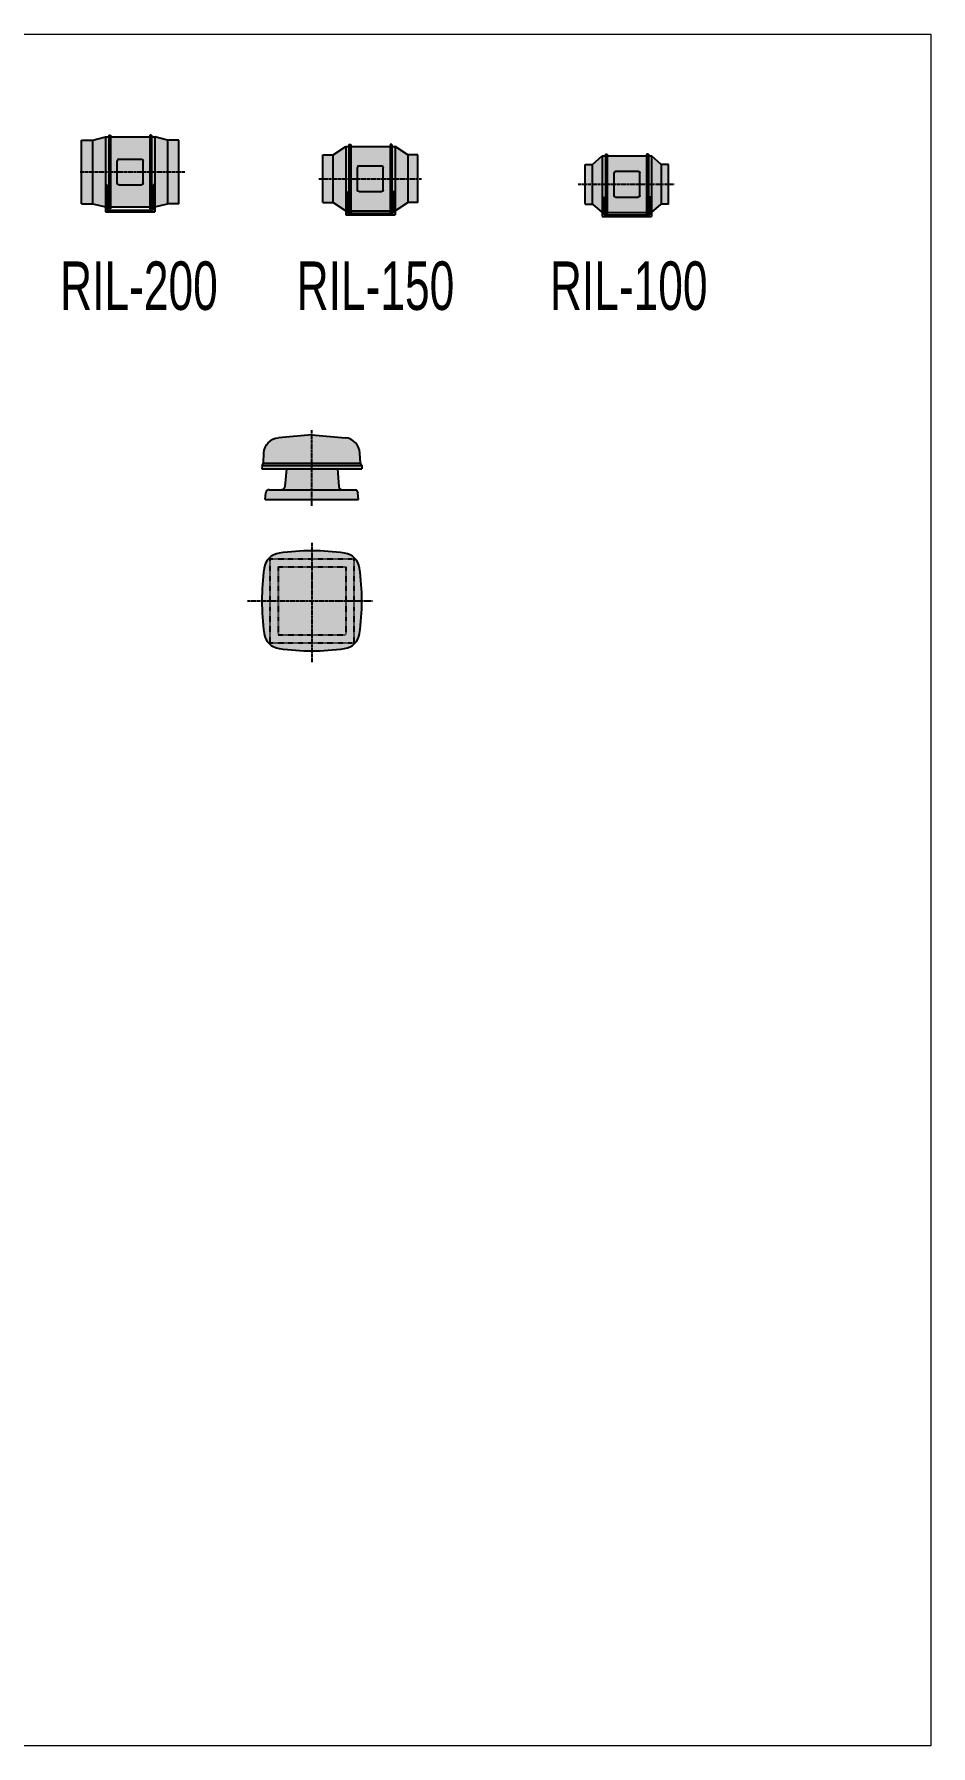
# Model space of a CAD drawing. Header units: millimetres. Extents: x 124879 to 135067, y 131669 to 140751.
# Drawn here: x 132287 to 135067, y 131669 to 136973 of the extents above; entities that cross this region are included whole.
import ezdxf
from ezdxf.enums import TextEntityAlignment as Align

# ---------------------------------------------------------------- set-up
doc = ezdxf.new("R2010")
doc.units = ezdxf.units.MM
doc.linetypes.add('Center', pattern=[15, 10, -1.5, 2, -1.5])
doc.linetypes.add('Dashed', pattern=[3, 1.5, -1.5])
doc.layers.get('0').update_dxf_attribs({"lineweight": 0})
for name, color, linetype, lineweight in [('Hvacequip', 4, 'Continuous', 25), ('Hvacequip-Shading', 253, 'Continuous', 0), ('HvacequipTag', 7, 'Continuous', 0), ('HvacText', 3, 'Continuous', 0)]:
    doc.layers.add(name, color=color, linetype=linetype, lineweight=lineweight)
doc.styles.add('HVACS', font='ARIALN.TTF', dxfattribs={"width": 0.8})

# ---------------------------------------------------------------- blocks, each defined once
blk = doc.blocks.new('A$C1FF42CEA')
at = {"layer": 'Hvacequip-Shading'}
h = blk.add_hatch(color=256, dxfattribs=at)
h.dxf.hatch_style = 1
h.paths.add_polyline_path([(148.052709952113, 101.1932941971702, 0.3375475015765381), (101.1932941971684, 148.0527099521145, 0.03291325526352534), (0.000116301984007805, 154.9971765169297, 0.03291333075407289), (-101.1932941971684, 148.0527099521148, 0.3375475015765354), (-148.0527099521121, 101.19329419717, 0.03291325526352671), (-154.9971765169273, 0.0001163019814498512, 0.03291333075407127), (-148.052709952113, -101.193294197166, 0.3375475015765371), (-101.1932941971684, -148.05270995211, 0.03291325526351968), (-0.0001163020012882043, -154.9971765169256, 0.03291333075407851), (101.1932941971686, -148.0527099521108, 0.3375475001015146), (148.0527095754562, -101.1932941462668, 0.03291327797205026), (154.9971763268943, -4.63186877368571e-05, 0.03291330804521283)])
at = {"color": 1, "linetype": 'Center'}
for p, q in [((0, 180.0000000000042), (0, -189.9999999999958)), ((-200.000000000003, 0), (189.999999999997, 0))]:
    blk.add_line(p, q, dxfattribs=at)
at = {"color": 0, "linetype": 'Dashed'}
for p, q in [((-130, 130), (130, 130)), ((-130, 130), (-130, -130)), ((130, 130), (130, -130)), ((-105, 105), (-105, -105)), ((-105, 105), (105, 105)), ((105, 105), (105, -105)), ((-105, -105), (105, -105)), ((-130, -130), (130, -130))]:
    blk.add_line(p, q, dxfattribs=at)
at = {"color": 0, "linetype": 'Continuous'}
for centre, radius, start, end in [((-93.87152809722477, 93.87152809722681), 54.67365659999999, 97.69602523178229, 172.3039740000003), ((2.09440423701983, -616.2778485286875), 771.2778684112957, 90.15558681996443, 97.6960351470014), ((-2.094404237019944, -616.2778485286873), 771.2778690429317, 82.30396479854154, 89.84441318003556), ((93.87152809722488, 93.87152809722681), 54.67365659999999, 7.696025231782279, 82.30397400000031), ((616.2778485286892, -2.094404237017955), 771.2778690429313, 172.3039647985383, 179.8444131800356), ((-616.2778485286891, -2.094404237017955), 771.2778684112953, 0.1555868199644548, 7.696035147004168), ((616.2778485286892, 2.094404237021763), 771.2778684112955, 180.1555868199644, 187.6960351470042), ((-616.2778485286891, 2.094404237021763), 771.2778686628519, 352.3039648529958, 359.8444131800355), ((-93.87152809722477, -93.87152809722284), 54.67365659999999, 187.6960252317823, 262.3039740000003), ((93.87152809722488, -93.87152809722284), 54.67365659999999, 277.6960252317823, 352.3039747682177), ((2.09440423701983, 616.2778485286915), 771.2778690429317, 262.3039647985415, 269.8444131800355), ((-2.094404237019944, 616.2778485286913), 771.2778684112955, 270.1555868199644, 277.6960351470014)]:
    blk.add_arc(centre, radius, start, end, dxfattribs=at)
blk = doc.blocks.new('*U77')
at = {"layer": 'Hvacequip', "linetype": 'Continuous'}
blk.add_blockref('A$C1FF42CEA', (0, 0), dxfattribs=at)
at = {"layer": 'HvacText', "style": 'HVACS', "flags": 1}
for tag in ['COE', 'EQMTAG', 'BOE']:
    blk.add_attdef(tag, (0, 0), '', height=100, dxfattribs=at)
blk = doc.blocks.new('*U78')
at = {"layer": 'Hvacequip-Shading'}
h = blk.add_hatch(color=256, dxfattribs=at)
h.dxf.hatch_style = 1
edge = h.paths.add_edge_path()
edge.add_line((79.11894165362378, 95.00000000000452), (154.9999948000245, 95.00000000000452))
edge.add_line((154.9999948000245, 95.00000000000452), (154.5355861512207, 105.0000000000045))
edge.add_line((154.5355861512207, 105.0000000000045), (150.4635781028987, 112.6711380000044))
edge.add_line((150.4635781028987, 112.6711380000044), (149.0337378693716, 143.4595145826089))
edge.add_arc((99.0875697618403, 141.1399690723398), 49.9999999999999, 2.65895767587266, 84.99999999999991)
edge.add_line((103.4453568992233, 190.9497039769269), (2.41016095969826e-11, 200))
edge.add_line((2.41016095969826e-11, 200), (-103.4453568991751, 190.9497039769269))
edge.add_arc((-99.08756976179214, 141.1399690723395), 50.0000000000001, 95.00000000000003, 177.3410423241272)
edge.add_line((-149.0337378693237, 143.4595145826087), (-150.4635781028505, 112.6711380000046))
edge.add_line((-150.4635781028505, 112.6711380000046), (-154.5355861511725, 105.0000000000045))
edge.add_line((-154.5355861511725, 105.0000000000045), (-154.9999947999761, 95.00000000000452))
edge.add_line((-154.9999947999761, 95.00000000000452), (-79.11894165362378, 95.00000000000452))
edge.add_line((-79.11894165362378, 95.00000000000452), (-83.47966772364316, 39.58498416964853))
edge.add_arc((-93.47105210522703, 40.00000000000001), 10.00000000000002, 269.9999999999999, 357.6214513208045, ccw=False)
edge.add_line((-93.47105210522705, 30), (-132.6279264722839, 30))
edge.add_arc((-132.6279264722839, 19.99999999999993), 10.00000000000007, 89.99999999999984, 176.9999999999982)
edge.add_line((-142.6142218198297, 20.52335956242968), (-145, -7.105427357601002e-15))
edge.add_line((-145, -7.105427357601002e-15), (-129.9999999999759, 1.4210854715202e-14))
edge.add_line((-129.9999999999759, 1.4210854715202e-14), (-129.9999999999759, -0.09594192098528254))
edge.add_line((-129.9999999999759, -0.09594192098528254), (-104.9999999999759, 0.09594192098528254))
edge.add_line((-104.9999999999759, 0.09594192098528254), (-104.9999999999759, -1.4210854715202e-14))
edge.add_line((-104.9999999999759, -1.4210854715202e-14), (105.0000000000241, 0))
edge.add_line((105.0000000000241, 0), (105.0000000000241, -0.03114908510317349))
edge.add_line((105.0000000000241, -0.03114908510317349), (130.0000000000241, 0.03114908510317349))
edge.add_line((130.0000000000241, 0.03114908510317349), (130.0000000000241, 0))
edge.add_line((130.0000000000241, 0), (145, 0))
edge.add_line((145, 0), (142.6142218198297, 20.52335956242945))
edge.add_arc((132.6279264722839, 19.99999999999994), 10.00000000000006, 3.000000000000365, 90.00000000000017)
edge.add_line((132.6279264722839, 30), (93.47105210522705, 29.99999999999999))
edge.add_arc((93.47105210522705, 39.99999999999999), 10, 182.37854867916, 270, ccw=False)
edge.add_line((83.47966772364293, 39.5849841696547), (79.11894165362378, 95.00000000000452))
at = {"layer": 'Hvacequip', "linetype": 'Center'}
blk.add_line((-5.002220859751105e-12, -20), (-5.002220859751105e-12, 215), dxfattribs=at)
at = {"layer": 'Hvacequip', "linetype": 'Continuous'}
for p, q in [((-5.002220859751105e-12, 200), (-103.4453568992039, 190.9497039769269)), ((-5.002220859751105e-12, 200), (103.4453568991939, 190.9497039769269)), ((-154.5355861512016, 105.0000000000045), (-150.4635781028795, 112.6711380000044)), ((-150.4635781028795, 112.6711380000044), (-149.0337378693525, 143.4595145826086)), ((-150.4635781028795, 112.6711380000044), (150.4635781028696, 112.6711380000044)), ((150.4635781028696, 112.6711380000044), (149.0337378693425, 143.4595145826086)), ((154.5355861511916, 105.0000000000045), (150.4635781028696, 112.6711380000044)), ((-154.5355861512016, 105.0000000000045), (-154.9999948000052, 95.00000000000452)), ((-154.9999948000052, 95.00000000000452), (154.9999947999952, 95.00000000000452)), ((-154.5355861512016, 105.0000000000045), (154.5355861511916, 105.0000000000045)), ((-79.11894175931388, 94.99999865729148), (-83.47966772367192, 39.58498416965467)), ((79.11894175925568, 94.99999865729148), (83.47966772361372, 39.58498416965467)), ((154.5355861511916, 105.0000000000045), (154.9999947999952, 95.00000000000452)), ((-145.0000000000291, 0), (-142.6142218198588, 20.52335956242944)), ((-145.0000000000291, 0), (144.9999999999709, 0)), ((-132.627926472313, 30), (133.9999999999709, 30)), ((144.9999999999709, 0), (142.6142218198006, 20.52335956242944))]:
    blk.add_line(p, q, dxfattribs=at)
at = {"layer": 'Hvacequip', "linetype": 'Continuous', "extrusion": (0, 0, -1)}
for centre, radius, start, end in [((99.0875697618211, 141.1399690723396), 50.00000000000002, 2.658957675872547, 85.00000000000021), ((93.47105210525604, 40), 10.00000000000001, 182.3785486791601, 270), ((-132.6279264722548, 20), 10, 90, 177.0000000000003)]:
    blk.add_arc(centre, radius, start, end, dxfattribs=at)
at = {"layer": 'Hvacequip', "linetype": 'Continuous'}
for centre, radius, start, end in [((99.0875697618111, 141.1399690723396), 50.00000000000002, 2.658957675872547, 85.00000000000021), ((-132.627926472313, 20), 10, 90, 177.0000000000003), ((93.47105210519783, 40), 10.00000000000001, 182.3785486791601, 270)]:
    blk.add_arc(centre, radius, start, end, dxfattribs=at)
at = {"layer": 'HvacText', "style": 'HVACS', "flags": 1}
for tag in ['COE', 'EQMTAG', 'BOE']:
    blk.add_attdef(tag, (0, 0), '', height=100, dxfattribs=at)
blk = doc.blocks.new('RIL-200')
at = {"layer": 'Hvacequip-Shading'}
h = blk.add_hatch(color=256, dxfattribs=at)
h.dxf.hatch_style = 1
h.paths.add_polyline_path([(143.25, 99), (108, 99), (68.75, 108.5), (58.88716902766964, 108.5), (58.88716902766964, 114), (53.25, 114), (53.25, 108.5), (-68.75, 108.5), (-68.75, 114), (-74.25, 114), (-74.25000000000023, 108.5), (-84.25, 108.5), (-123.5, 99), (-158.75, 99), (-158.75, -99), (-123.5, -99), (-84.25, -108.5), (-84.25, -124), (68.75, -124), (68.75000000000023, -108.4999999999999), (108, -99), (143.25, -99)])
h.paths.add_polyline_path([(53.25, -108.5), (53.25, -114), (58.75, -114), (58.75, -108.5), (63.25, -108.5), (63.25, -118.5), (-78.75, -118.5), (-78.75000000000023, -108.5), (-74.25000000000023, -108.5), (-74.25, -114), (-68.75, -114), (-68.75, -108.5)], flags=16)
at = {"layer": 'Hvacequip', "linetype": 'Continuous'}
for p, q in [((-123.5, 99), (-84.25, 108.5)), ((-84.25, 108.5), (-74.24999945610762, 108.5)), ((-84.25, 108.5), (-84.25, -124)), ((-74.25, 114), (-74.25, -114)), ((-74.25, 114), (-68.75, 114)), ((-68.75, 114), (-68.75, -114)), ((-68.749999804852, 108.5), (53.24999841267299, 108.5)), ((58.75, 114), (53.25, 114)), ((53.25, 114), (53.25, -114)), ((58.75, 114), (58.75, -114)), ((58.75000019781351, 108.5), (68.75, 108.5)), ((108, 99), (68.75, 108.5)), ((68.75, 108.5), (68.75, -124)), ((-158.75, 99), (-123.5, 99)), ((-123.5, -99), (-123.5, 99)), ((143.25, 99), (108, 99)), ((108, 99), (108, -99)), ((143.25, -99), (143.25, 99)), ((-47.75, -35), (-47.75, 35)), ((-42.75, 40), (27.25, 40)), ((32.25, -35), (32.25, 35)), ((-84.25, -40.1992245460043), (-78.75, -40.19922454600431)), ((-78.75, -40.19922454600431), (-78.75, -118.5)), ((-42.75, -40), (27.25, -40)), ((68.75, -40.1992245460043), (63.25, -40.19922454600431)), ((63.25, -40.19922454600431), (63.25, -118.5)), ((-158.75, -99), (-123.5, -99)), ((-123.5, -99), (-84.25, -108.5)), ((68.75, -108.5), (108, -99)), ((143.25, -99), (108, -99)), ((-84.25, -124), (68.75, -124)), ((-78.75, -108.5), (-74.24999945610762, -108.5)), ((-78.75, -118.5), (63.25, -118.5)), ((-74.25, -114), (-68.75, -114)), ((-68.749999804852, -108.5), (53.25000163307686, -108.5)), ((58.75, -114), (53.25, -114)), ((58.75000135529717, -108.5), (63.25, -108.5))]:
    blk.add_line(p, q, dxfattribs=at)
at = {"layer": 'Hvacequip', "linetype": 'Center'}
blk.add_line((-162.75, 0), (162.75, 0), dxfattribs=at)
at = {"layer": 'Hvacequip'}
blk.add_lwpolyline([(-158.75, -99), (-158.75, 99)], dxfattribs=at)
at = {"layer": 'Hvacequip', "linetype": 'Continuous'}
blk.add_arc((-42.75, 35), 5, 90, 180, dxfattribs=at)
at = {"layer": 'Hvacequip', "linetype": 'Continuous', "extrusion": (0, 0, -1)}
for centre, start, end in [((-27.25, 35), 90, 180), ((42.75, -35), 270, 0), ((-27.25, -35), 180, 270)]:
    blk.add_arc(centre, 5, start, end, dxfattribs=at)
at = {"layer": 'HvacText', "style": 'HVACS', "flags": 1}
for tag in ['COE', 'EQMTAG', 'BOE']:
    blk.add_attdef(tag, (0, 0), '', height=100, dxfattribs=at)
blk = doc.blocks.new('RIL-150')
at = {"layer": 'Hvacequip-Shading'}
h = blk.add_hatch(color=256, dxfattribs=at)
h.dxf.hatch_style = 1
h.paths.add_polyline_path([(147.5, 76.75000000000003), (115.75, 76.75), (76.5, 103.25), (66.5, 103.25), (66.5, 108.75), (61, 108.75), (61, 103.25), (-61, 103.25), (-61, 108.75), (-66.5, 108.75), (-66.5, 103.25), (-76.5, 103.25), (-115.75, 76.75000000000003), (-147.5, 76.75000000000003), (-147.5, -70.25), (-115.75, -70.25), (-76.5, -96.75), (-76.5, -108.75), (76.5, -108.75), (76.50000000000023, -96.74999999999983), (115.75, -70.25), (147.5, -70.25)])
h.paths.add_polyline_path([(60.99999999999977, -96.75), (61, -102.25), (66.5, -102.25), (66.49999999999977, -96.75), (71.00000000000023, -96.75), (71, -103.25), (-71, -103.25), (-71, -96.75), (-66.5, -96.75), (-66.5, -102.25), (-61, -102.25), (-61, -96.75)], flags=16)
at = {"layer": 'Hvacequip', "linetype": 'Continuous'}
for p, q in [((-66.5, 108.75), (-66.5, -102.25)), ((-66.5, 108.75), (-61, 108.75)), ((-61, 108.75), (-61, -102.25)), ((66.5, 108.75), (61, 108.75)), ((61, 108.75), (61, -102.25)), ((66.5, 108.75), (66.5, -102.25)), ((-147.5, -70.25), (-147.5, 76.75)), ((-147.5, 76.75), (-115.75, 76.75)), ((-115.75, 76.75), (-76.5, 103.25)), ((-115.75, -70.25), (-115.75, 76.75)), ((-76.5, 103.25), (-66.49999945610762, 103.25)), ((-76.5, 103.25), (-76.5, -108.75)), ((-60.99999980485211, 103.25), (60.99999841267311, 103.25)), ((66.5000001978135, 103.25), (76.5, 103.25)), ((115.75, 76.75), (76.5, 103.25)), ((76.5, 103.25), (76.5, -108.75)), ((147.5, 76.75), (115.75, 76.75)), ((115.75, 76.75), (115.75, -70.25)), ((147.5, -70.25), (147.5, 76.75)), ((-40, -31.74999999999999), (-40, 38.25000000000001)), ((-35, 43.25000000000001), (35, 43.25000000000001)), ((40, -31.74999999999999), (40, 38.25000000000001)), ((-76.5, -36.9492245460043), (-71, -36.9492245460043)), ((-71, -36.9492245460043), (-71, -103.25)), ((-35, -36.74999999999999), (35, -36.74999999999999)), ((71, -36.9492245460043), (71, -103.25)), ((76.5, -36.9492245460043), (71, -36.9492245460043)), ((-147.5, -70.25), (-115.75, -70.25)), ((-115.75, -70.25), (-76.5, -96.75)), ((-71, -96.75), (-66.49999945610762, -96.75)), ((-71, -103.25), (71, -103.25)), ((-66.5, -102.25), (-61, -102.25)), ((-60.99999980485211, -96.75), (61.00000163307698, -96.75)), ((66.5, -102.25), (61, -102.25)), ((66.50000135529706, -96.75), (71, -96.75)), ((76.5, -96.75), (115.75, -70.25)), ((147.5, -70.25), (115.75, -70.25)), ((-76.5, -108.75), (76.5, -108.75))]:
    blk.add_line(p, q, dxfattribs=at)
at = {"layer": 'Hvacequip', "linetype": 'Center'}
blk.add_line((-160.3156807087998, 3.250000000000007), (158.1843192912002, 3.250000000000007), dxfattribs=at)
at = {"layer": 'Hvacequip', "linetype": 'Continuous'}
blk.add_arc((-35, 38.25000000000001), 5, 90, 180, dxfattribs=at)
at = {"layer": 'Hvacequip', "linetype": 'Continuous', "extrusion": (0, 0, -1)}
for centre, start, end in [((-35, 38.25000000000001), 90, 180), ((35, -31.74999999999999), 270, 0), ((-35, -31.74999999999999), 180, 270)]:
    blk.add_arc(centre, 5, start, end, dxfattribs=at)
at = {"layer": 'HvacText', "style": 'HVACS', "flags": 1}
for tag in ['COE', 'EQMTAG', 'BOE']:
    blk.add_attdef(tag, (0, 0), '', height=100, dxfattribs=at)
blk = doc.blocks.new('RIL-100')
at = {"layer": 'Hvacequip-Shading'}
h = blk.add_hatch(color=256, dxfattribs=at)
h.dxf.hatch_style = 1
h.paths.add_polyline_path([(129, 64.74999999999997), (106.5, 64.74999999999997), (76.5, 91.24999999999997), (66.5, 91.24999999999997), (66.5, 96.74999999999997), (61, 96.74999999999997), (61, 91.24999999999997), (-61, 91.24999999999997), (-61, 96.74999999999997), (-66.5, 96.74999999999997), (-66.50000000000011, 91.24999999999997), (-76.5, 91.24999999999997), (-106.5, 64.74999999999997), (-129, 64.74999999999997), (-129, -58.24999999999997), (-106.5, -58.24999999999997), (-76.5, -84.74999999999991), (-76.5, -96.74999999999997), (76.5, -96.74999999999997), (76.5, -84.74999999999997), (106.5, -58.24999999999997), (129, -58.24999999999997)])
h.paths.add_polyline_path([(61.00000000000011, -84.74999999999997), (61, -90.24999999999997), (66.5, -90.24999999999997), (66.5, -84.74999999999997), (71, -84.74999999999997), (71, -91.24999999999997), (-71, -91.24999999999997), (-71, -84.74999999999997), (-66.50000000000011, -84.74999999999997), (-66.5, -90.24999999999997), (-61, -90.24999999999997), (-61, -84.74999999999997)], flags=16)
at = {"layer": 'Hvacequip', "linetype": 'Continuous'}
for p, q in [((-129, 64.74999999999997), (-106.5, 64.74999999999997)), ((-129, -58.25000000000003), (-129, 64.74999999999997)), ((-106.5, 64.74999999999997), (-76.5, 91.24999999999997)), ((-106.5, -58.25000000000003), (-106.5, 64.74999999999997)), ((-76.5, 91.24999999999997), (-66.49999945610762, 91.24999999999997)), ((-76.5, 91.24999999999997), (-76.5, -96.75000000000003)), ((-66.5, 96.74999999999997), (-66.5, -90.25000000000003)), ((-66.5, 96.74999999999997), (-61, 96.74999999999997)), ((-61, 96.74999999999997), (-61, -90.25000000000003)), ((-60.99999980485211, 91.24999999999997), (60.99999841267311, 91.24999999999997)), ((66.5, 96.74999999999997), (61, 96.74999999999997)), ((61, 96.74999999999997), (61, -90.25000000000003)), ((66.5, 96.74999999999997), (66.5, -90.25000000000003)), ((66.5000001978135, 91.24999999999997), (76.5, 91.24999999999997)), ((76.5, 91.24999999999997), (76.5, -96.75000000000003)), ((106.5, 64.74999999999997), (76.5, 91.24999999999997)), ((106.5, 64.74999999999997), (106.5, -58.25000000000003)), ((129, 64.74999999999997), (106.5, 64.74999999999997)), ((129, -58.25000000000003), (129, 64.74999999999997)), ((-40, -31.75000000000003), (-40, 38.24999999999997)), ((-35, 43.24999999999997), (35, 43.24999999999997)), ((40, -31.75000000000003), (40, 38.24999999999997)), ((-76.5, -36.94922454600433), (-71, -36.94922454600434)), ((-71, -36.94922454600434), (-71, -91.25000000000003)), ((-35, -36.75000000000003), (35, -36.75000000000003)), ((76.5, -36.94922454600433), (71, -36.94922454600434)), ((71, -36.94922454600434), (71, -91.25000000000003)), ((-129, -58.25000000000003), (-106.5, -58.25000000000003)), ((-106.5, -58.25000000000003), (-76.5, -84.75000000000003)), ((-76.5, -96.75000000000003), (76.5, -96.75000000000003)), ((-71, -84.75000000000003), (-66.49999945610762, -84.75000000000003)), ((-71, -91.25000000000003), (71, -91.25000000000003)), ((-66.5, -90.25000000000003), (-61, -90.25000000000003)), ((-60.99999980485211, -84.75000000000003), (61.00000163307698, -84.75000000000003)), ((66.5, -90.25000000000003), (61, -90.25000000000003)), ((66.50000135529706, -84.75000000000003), (71, -84.75000000000003)), ((76.5, -84.75000000000003), (106.5, -58.25000000000003)), ((129, -58.25000000000003), (106.5, -58.25000000000003))]:
    blk.add_line(p, q, dxfattribs=at)
at = {"layer": 'Hvacequip', "linetype": 'Center'}
blk.add_line((-151.5, 3.249999999999972), (148.5, 3.249999999999972), dxfattribs=at)
at = {"layer": 'Hvacequip', "linetype": 'Continuous'}
blk.add_arc((-35, 38.24999999999997), 5, 90, 180, dxfattribs=at)
at = {"layer": 'Hvacequip', "linetype": 'Continuous', "extrusion": (0, 0, -1)}
for centre, start, end in [((-35, 38.24999999999997), 90, 180), ((35, -31.75000000000003), 270, 0), ((-35, -31.75000000000003), 180, 270)]:
    blk.add_arc(centre, 5, start, end, dxfattribs=at)
at = {"layer": 'HvacText', "style": 'HVACS', "flags": 1}
for tag in ['COE', 'EQMTAG', 'BOE']:
    blk.add_attdef(tag, (0, 0), '', height=100, dxfattribs=at)

msp = doc.modelspace()

# ---------------------------------------------------------------- linework, layer by layer
at = {"layer": 'HvacText'}
msp.add_lwpolyline([(128839.9665078691, 136972.8473248394), (135067.352835139, 136972.8473248394), (135067.352835139, 131669.2042379384), (128839.9665078691, 131669.2042379384)], close=True, dxfattribs=at)

# ---------------------------------------------------------------- block references
at = {"layer": 'Hvacequip', "linetype": 'Continuous'}
for name, p in [('RIL-200', (132592.3914042133, 136546.043880511)), ('RIL-150', (133329.6011177053, 136521.8952499603)), ('RIL-100', (134125.0836958365, 136504.8363174415))]:
    msp.add_blockref(name, p, dxfattribs=at)
at = {"layer": 'Hvacequip'}
for name, p in [('*U78', (133148.1292398827, 135531.4072156925)), ('*U77', (133148.1292398827, 135217.0381544748))]:
    msp.add_blockref(name, p, dxfattribs=at)

# ---------------------------------------------------------------- texts
at = {"layer": 'HvacequipTag', "color": 7, "linetype": 'Continuous', "style": 'HVACS', "width": 0.8}
for s, p in [('RIL-200', (132611.9510580951, 136193.7276546778, -990)), ('RIL-150', (133345.348681704, 136193.7276546778, -990)), ('RIL-100', (134130.6864370542, 136193.7276546778, -990))]:
    msp.add_text(s, height=150, dxfattribs=at).set_placement(p, align=Align.MIDDLE)

doc.saveas('drawing.dxf')
